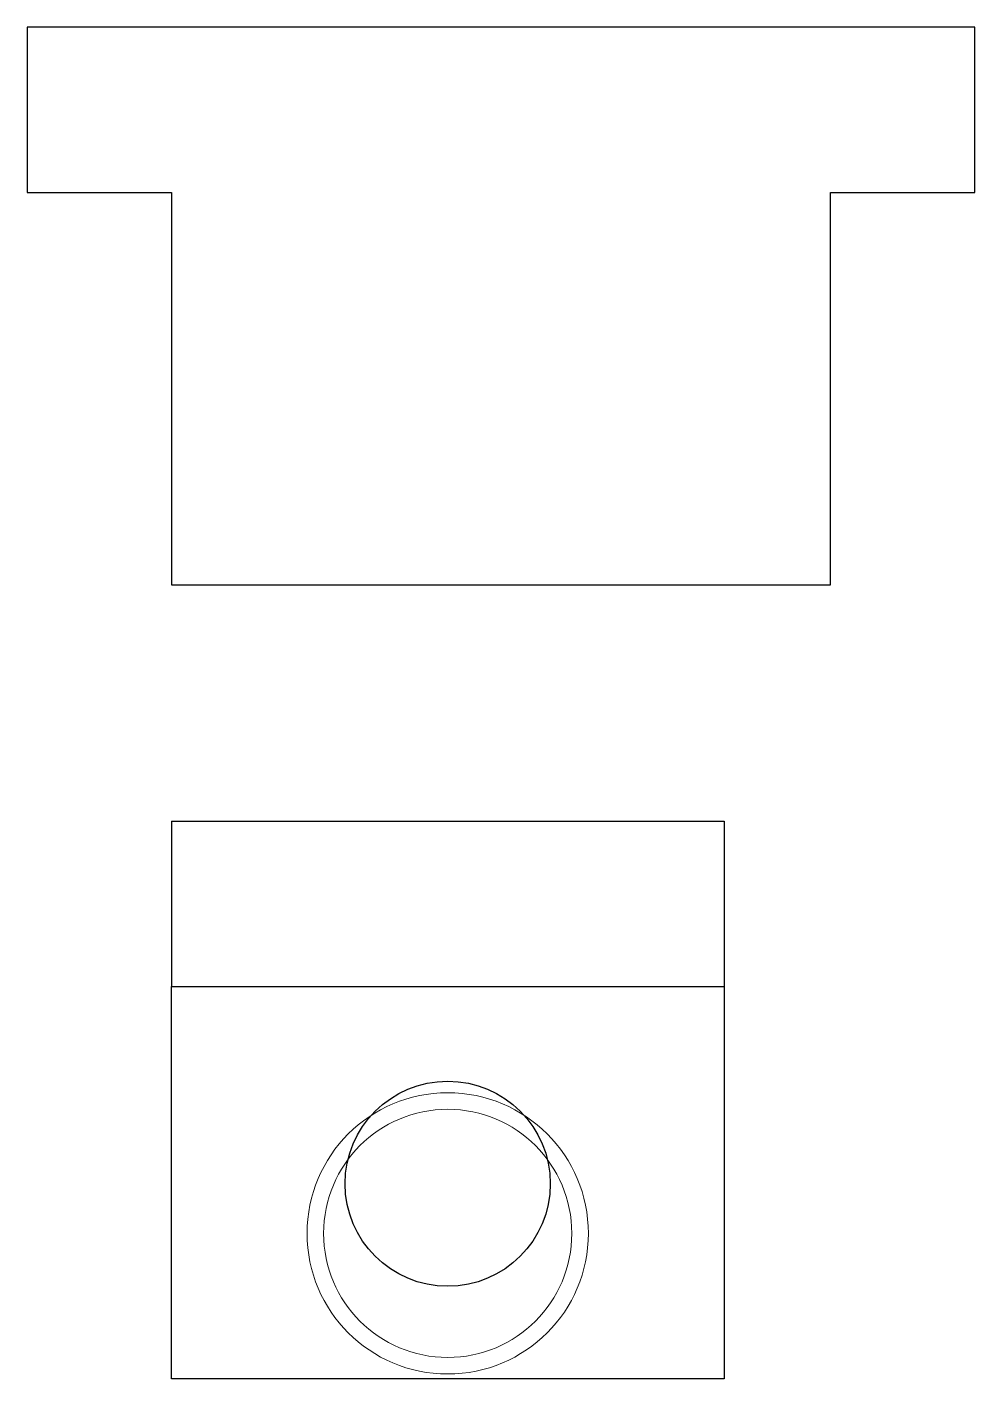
# Model space of a CAD drawing. Extents: x -2.2 to 12.1, y 0 to 20.4.
import ezdxf

# ---------------------------------------------------------------- set-up
doc = ezdxf.new("R2010")
doc.units = 0
doc.header["$MEASUREMENT"] = 0
doc.layers.add('holes', color=1, linetype='Continuous')
doc.layers.add('outline', color=3, linetype='Continuous')

msp = doc.modelspace()

# ---------------------------------------------------------------- linework, layer by layer
at = {"linetype": 'Continuous'}
for p, q in [((12.14, 20.43), (-2.18, 20.43)), ((-2.18, 20.43), (-2.18, 17.93)), ((12.14, 17.93), (12.14, 20.43)), ((-2.18, 17.93), (0, 17.93)), ((0, 17.93), (0, 12)), ((9.96, 17.93), (12.14, 17.93)), ((9.96, 12), (9.96, 17.93)), ((0, 12), (9.96, 12)), ((0, 8.43), (8.35, 8.43)), ((0, 8.43), (0, 5.93)), ((8.35, 8.43), (8.35, 5.93))]:
    msp.add_line(p, q, dxfattribs=at)
msp.add_circle((4.175, 2.95), 1.55, dxfattribs=at)
at = {"linetype": 'Continuous', "lineweight": 0}
msp.add_circle((4.175, 2.2), 2.125, dxfattribs=at)
at = {"layer": 'holes', "linetype": 'Continuous', "lineweight": 0}
msp.add_circle((4.175, 2.2), 1.875, dxfattribs=at)
at = {"layer": 'outline', "linetype": 'Continuous', "flags": 128}
msp.add_lwpolyline([(8.35, 0), (0, 0), (0, 5.93), (8.35, 5.93)], close=True, dxfattribs=at)

doc.saveas('drawing.dxf')
